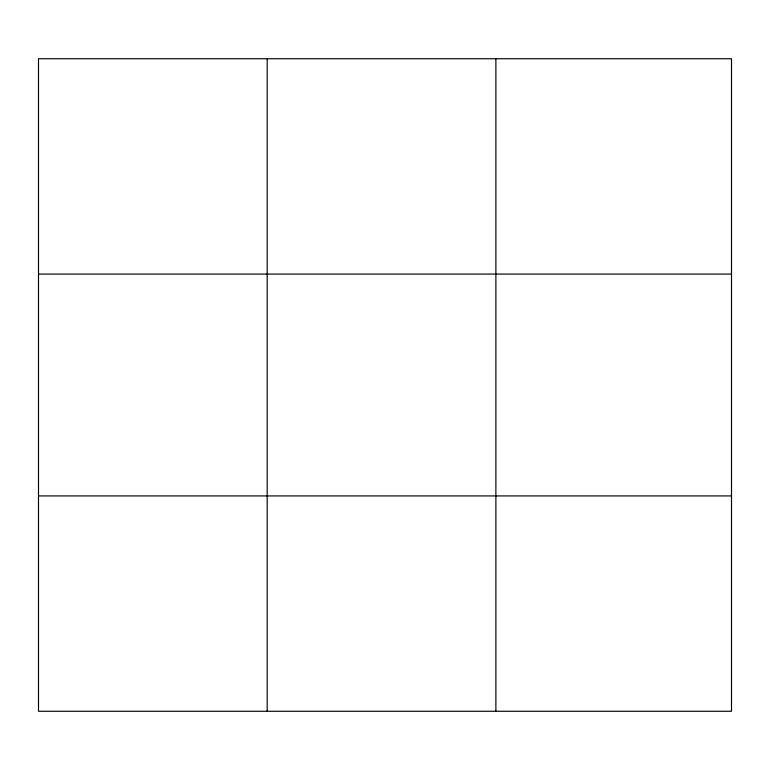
<?xml version="1.0" encoding="UTF-8"?>
<svg xmlns="http://www.w3.org/2000/svg" width="770" height="770" viewBox="0 0 770 770"><rect width="100%" height="100%" fill="white"/><g stroke="black" fill="none" stroke-linecap="round" stroke-linejoin="round"><path stroke-width="1.16" d="M267.19 711.268L267.19 58.732M495.88 711.268L495.88 58.732M38.5 274.072L731.5 274.072M38.5 495.928L731.5 495.928M731.5 680.497L731.5 711.268L38.5 711.268L38.5 58.732L731.5 58.732L731.5 680.497"/></g></svg>
